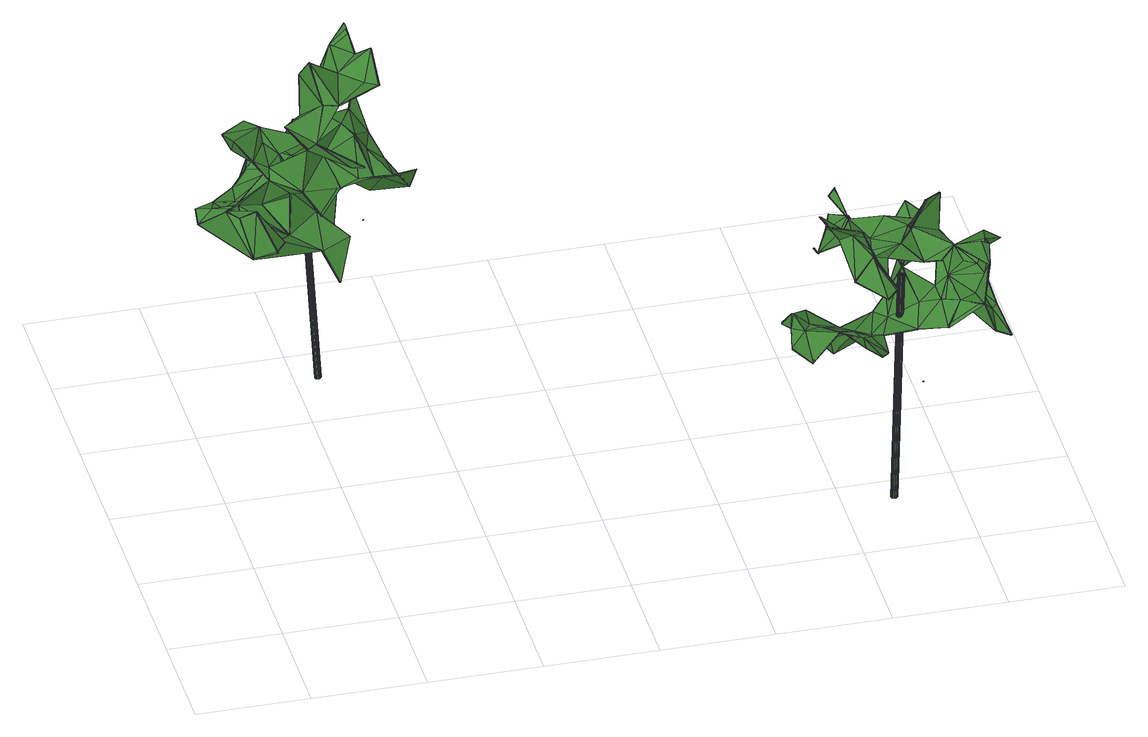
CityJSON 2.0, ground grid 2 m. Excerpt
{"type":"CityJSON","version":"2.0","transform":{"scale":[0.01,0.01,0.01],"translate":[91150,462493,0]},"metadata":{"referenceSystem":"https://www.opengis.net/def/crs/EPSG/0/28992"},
"CityObjects":{
"tree1":{"type":"SolitaryVegetationObject","attributes":{"gtid":12,"crown_width_m":3.41,"crown_median_z":4.35,"trunk_H_m":3.95,"trunk_DBH_m":0.101,"trunk_radius_m":0.0504,"trunk_base_height_m":0.4,"original_gtid":"12"},"geometry":[{"type":"Solid","lod":"3","boundaries":[[[[0,1,2]],[[3,4,5]],[[6,2,7]],[[6,7,8]],[[9,10,11]],[[11,10,1]],[[12,13,14]],[[15,16,17]],[[2,18,19]],[[20,21,22]],[[23,24,25]],[[26,27,28]],[[29,30,31]],[[29,31,32]],[[17,23,33]],[[1,0,11]],[[34,35,36]],[[37,38,39]],[[40,41,42]],[[43,44,45]],[[46,47,48]],[[9,49,10]],[[50,51,52]],[[53,51,50]],[[54,55,45]],[[56,55,54]],[[57,58,59]],[[42,41,60]],[[61,62,63]],[[17,33,64]],[[65,66,67]],[[68,69,56]],[[70,71,72]],[[45,73,54]],[[13,74,14]],[[75,76,77]],[[78,79,80]],[[81,30,82]],[[83,84,66]],[[85,72,86]],[[87,88,89]],[[87,89,90]],[[91,8,7]],[[92,93,88]],[[85,94,82]],[[95,96,19]],[[28,27,97]],[[98,97,27]],[[10,99,100]],[[14,101,102]],[[103,104,105]],[[106,107,55]],[[108,109,110]],[[22,111,4]],[[22,4,112]],[[113,6,8]],[[114,1,10]],[[114,115,1]],[[14,111,116]],[[57,117,118]],[[119,120,73]],[[121,122,46]],[[105,123,103]],[[124,31,15]],[[125,24,23]],[[125,126,24]],[[127,128,129]],[[102,101,128]],[[113,130,131]],[[129,132,127]],[[21,20,133]],[[134,83,135]],[[136,137,138]],[[139,137,136]],[[140,141,124]],[[117,59,81]],[[57,59,117]],[[114,10,133]],[[133,10,116]],[[52,142,82]],[[50,52,29]],[[102,143,3]],[[144,145,114]],[[39,38,146]],[[147,146,38]],[[50,70,53]],[[148,149,150]],[[8,130,113]],[[53,70,151]],[[152,75,77]],[[152,77,153]],[[19,18,95]],[[44,37,45]],[[23,154,88]],[[126,50,29]],[[126,70,50]],[[33,23,25]],[[45,155,156]],[[104,103,157]],[[84,134,94]],[[82,94,134]],[[122,121,109]],[[158,49,107]],[[159,54,73]],[[32,31,141]],[[29,141,126]],[[132,101,116]],[[160,30,81]],[[44,38,37]],[[4,161,112]],[[111,162,12]],[[124,64,33]],[[155,39,146]],[[37,39,155]],[[156,163,15]],[[160,156,15]],[[0,19,96]],[[85,164,72]],[[165,109,80]],[[122,109,165]],[[43,166,167]],[[168,76,75]],[[78,169,79]],[[118,170,56]],[[2,19,0]],[[171,172,78]],[[172,169,78]],[[27,41,98]],[[15,64,124]],[[15,17,64]],[[41,27,26]],[[40,98,41]],[[173,174,175]],[[109,176,80]],[[177,163,146]],[[72,71,86]],[[116,101,14]],[[126,61,178]],[[146,163,155]],[[65,67,94]],[[83,179,135]],[[13,12,162]],[[13,162,74]],[[116,111,133]],[[124,141,31]],[[85,180,94]],[[46,48,121]],[[181,121,48]],[[56,69,55]],[[177,147,97]],[[154,17,16]],[[97,182,28]],[[130,182,97]],[[149,159,120]],[[132,183,127]],[[180,85,184]],[[185,166,107]],[[167,97,147]],[[167,147,44]],[[48,47,186]],[[23,88,125]],[[14,74,162]],[[111,14,162]],[[187,188,189]],[[190,188,187]],[[82,30,29]],[[52,82,29]],[[24,141,140]],[[54,150,56]],[[3,161,4]],[[3,143,161]],[[146,147,177]],[[117,191,118]],[[84,94,67]],[[84,67,66]],[[47,122,192]],[[152,76,168]],[[151,164,82]],[[164,85,82]],[[72,164,70]],[[151,70,164]],[[154,89,88]],[[99,193,132]],[[173,193,99]],[[134,135,81]],[[44,43,167]],[[25,124,33]],[[82,134,81]],[[142,52,51]],[[142,51,53]],[[22,136,20]],[[172,174,99]],[[119,73,155]],[[154,16,163]],[[97,40,177]],[[98,40,97]],[[96,95,6]],[[80,192,122]],[[105,194,195]],[[196,188,186]],[[181,109,121]],[[17,154,23]],[[110,109,181]],[[160,31,30]],[[197,106,180]],[[115,198,199]],[[115,172,198]],[[15,163,16]],[[12,5,111]],[[34,189,86]],[[152,172,76]],[[91,7,115]],[[83,134,84]],[[197,196,106]],[[41,26,60]],[[200,201,185]],[[202,203,204]],[[110,181,48]],[[55,57,155]],[[159,73,120]],[[110,190,108]],[[48,190,110]],[[202,205,203]],[[187,205,202]],[[206,196,80]],[[80,79,206]],[[207,36,35]],[[129,128,101]],[[197,208,189]],[[209,195,194]],[[7,2,1]],[[156,166,45]],[[155,163,156]],[[35,126,178]],[[161,139,112]],[[22,112,139]],[[106,94,180]],[[196,197,189]],[[63,210,205]],[[63,205,207]],[[169,172,99]],[[18,2,6]],[[18,6,95]],[[104,157,211]],[[106,65,94]],[[125,209,194]],[[54,159,150]],[[186,47,192]],[[149,148,159]],[[150,159,148]],[[125,88,209]],[[209,88,93]],[[96,6,0]],[[20,77,145]],[[173,175,212]],[[173,212,77]],[[183,173,77]],[[129,101,132]],[[65,68,66]],[[213,214,215]],[[216,213,215]],[[42,217,40]],[[218,187,202]],[[152,153,172]],[[45,166,43]],[[102,3,5]],[[102,5,14]],[[55,156,57]],[[78,176,108]],[[109,108,176]],[[111,22,133]],[[22,21,133]],[[189,208,86]],[[206,107,196]],[[106,196,107]],[[172,171,198]],[[136,138,219]],[[131,130,220]],[[105,62,123]],[[221,168,75]],[[152,221,75]],[[132,100,99]],[[91,222,8]],[[60,26,222]],[[60,222,91]],[[117,81,135]],[[71,70,35]],[[171,223,224]],[[126,35,70]],[[66,170,179]],[[179,83,66]],[[10,100,116]],[[185,201,166]],[[6,113,11]],[[6,11,0]],[[212,153,77]],[[77,136,219]],[[120,119,118]],[[57,118,119]],[[42,60,225]],[[216,214,213]],[[206,89,154]],[[158,89,169]],[[99,10,169]],[[44,147,38]],[[61,123,62]],[[103,123,61]],[[45,55,155]],[[224,90,158]],[[158,171,224]],[[37,155,73]],[[37,73,45]],[[99,174,173]],[[158,42,225]],[[77,20,136]],[[203,205,210]],[[224,226,90]],[[211,105,104]],[[186,192,80]],[[186,80,196]],[[214,216,215]],[[221,152,168]],[[97,167,130]],[[166,130,167]],[[183,219,138]],[[185,107,165]],[[107,201,165]],[[158,217,42]],[[40,217,177]],[[11,227,131]],[[125,194,126]],[[29,32,141]],[[24,140,25]],[[25,140,124]],[[131,227,113]],[[165,80,185]],[[161,137,139]],[[80,122,185]],[[198,171,158]],[[212,175,228]],[[138,137,183]],[[77,219,183]],[[93,92,203]],[[203,92,204]],[[211,157,61]],[[115,199,91]],[[130,8,222]],[[130,222,26]],[[172,115,114]],[[12,14,5]],[[139,136,22]],[[68,106,69]],[[88,218,92]],[[122,47,46]],[[65,106,68]],[[180,184,197]],[[179,170,118]],[[149,118,56]],[[56,150,149]],[[118,149,120]],[[229,224,223]],[[211,194,105]],[[7,1,115]],[[63,62,210]],[[172,145,77]],[[144,20,145]],[[230,203,210]],[[114,145,172]],[[55,69,106]],[[122,165,200]],[[108,187,78]],[[171,78,187]],[[190,187,108]],[[132,193,183]],[[173,183,193]],[[169,89,79]],[[206,79,89]],[[156,107,166]],[[111,5,4]],[[156,55,107]],[[163,217,154]],[[163,177,217]],[[154,217,158]],[[194,211,61]],[[194,61,126]],[[60,199,225]],[[60,91,199]],[[220,107,49]],[[102,137,143]],[[77,76,172]],[[202,92,218]],[[202,204,92]],[[116,100,132]],[[183,137,128]],[[158,206,154]],[[158,107,206]],[[90,187,87]],[[223,226,229]],[[229,226,224]],[[20,144,133]],[[90,171,187]],[[128,137,102]],[[114,133,144]],[[166,220,130]],[[198,225,199]],[[183,128,127]],[[143,137,161]],[[160,59,58]],[[160,58,156]],[[57,156,58]],[[24,126,141]],[[201,49,165]],[[15,31,160]],[[220,201,107]],[[166,201,220]],[[169,49,158]],[[165,49,169]],[[90,89,158]],[[49,11,131]],[[225,198,158]],[[220,49,131]],[[63,178,61]],[[81,59,160]],[[93,230,209]],[[230,93,203]],[[218,87,187]],[[122,200,185]],[[207,205,36]],[[187,189,205]],[[35,178,63]],[[151,82,142]],[[151,142,53]],[[103,61,157]],[[210,62,231]],[[210,231,230]],[[48,186,188]],[[80,176,78]],[[90,223,171]],[[48,188,190]],[[195,209,231]],[[230,231,209]],[[105,231,62]],[[231,105,195]],[[189,188,196]],[[9,11,49]],[[90,226,223]],[[49,201,200]],[[169,200,165]],[[10,200,169]],[[49,200,10]],[[87,232,88]],[[88,232,218]],[[87,218,232]],[[113,227,11]],[[153,212,228]],[[174,228,175]],[[172,228,174]],[[172,153,228]],[[57,119,155]],[[68,56,170]],[[68,170,66]],[[207,35,63]],[[26,182,130]],[[28,182,26]],[[34,71,35]],[[34,86,71]],[[34,36,189]],[[205,189,36]],[[135,179,191]],[[135,191,117]],[[86,184,85]],[[197,184,208]],[[118,191,179]],[[86,208,184]],[[233,234,235]],[[233,235,236]],[[236,235,237]],[[236,237,238]],[[235,234,239]],[[235,239,237]],[[237,239,240]],[[237,240,238]],[[239,234,241]],[[239,241,240]],[[240,241,242]],[[240,242,238]],[[241,234,243]],[[241,243,242]],[[242,243,244]],[[242,244,238]],[[243,234,245]],[[243,245,244]],[[244,245,246]],[[244,246,238]],[[245,234,247]],[[245,247,246]],[[246,247,248]],[[246,248,238]],[[247,234,249]],[[247,249,248]],[[248,249,250]],[[248,250,238]],[[249,234,251]],[[249,251,250]],[[250,251,252]],[[250,252,238]],[[251,234,253]],[[251,253,252]],[[252,253,254]],[[252,254,238]],[[253,234,255]],[[253,255,254]],[[254,255,256]],[[254,256,238]],[[255,234,257]],[[255,257,256]],[[256,257,258]],[[256,258,238]],[[257,234,259]],[[257,259,258]],[[258,259,260]],[[258,260,238]],[[259,234,261]],[[259,261,260]],[[260,261,262]],[[260,262,238]],[[261,234,263]],[[261,263,262]],[[262,263,264]],[[262,264,238]],[[263,234,265]],[[263,265,264]],[[264,265,266]],[[264,266,238]],[[265,234,267]],[[265,267,266]],[[266,267,268]],[[266,268,238]],[[267,234,269]],[[267,269,268]],[[268,269,270]],[[268,270,238]],[[269,234,271]],[[269,271,270]],[[270,271,272]],[[270,272,238]],[[271,234,273]],[[271,273,272]],[[272,273,274]],[[272,274,238]],[[273,234,275]],[[273,275,274]],[[274,275,276]],[[274,276,238]],[[275,234,277]],[[275,277,276]],[[276,277,278]],[[276,278,238]],[[277,234,279]],[[277,279,278]],[[278,279,280]],[[278,280,238]],[[279,234,281]],[[279,281,280]],[[280,281,282]],[[280,282,238]],[[281,234,233]],[[281,233,282]],[[282,233,236]],[[282,236,238]]]]}]},
"tree2":{"type":"SolitaryVegetationObject","attributes":{"gtid":104,"crown_width_m":3.51,"crown_median_z":4.76,"trunk_H_m":4.38,"trunk_DBH_m":0.112,"trunk_radius_m":0.0559,"trunk_base_height_m":0.38,"original_gtid":"105"},"geometry":[{"type":"Solid","lod":"3","boundaries":[[[[283,284,285]],[[283,286,284]],[[287,288,289]],[[290,284,291]],[[292,285,290]],[[293,294,295]],[[296,297,298]],[[299,300,301]],[[284,302,303]],[[304,305,306]],[[307,308,309]],[[310,311,312]],[[313,314,315]],[[316,317,318]],[[319,320,321]],[[322,323,318]],[[324,325,326]],[[327,328,329]],[[330,331,332]],[[333,332,331]],[[334,335,336]],[[337,338,339]],[[336,292,290]],[[340,313,315]],[[341,342,343]],[[341,343,344]],[[322,318,317]],[[345,346,347]],[[309,308,348]],[[330,349,331]],[[350,351,352]],[[353,352,351]],[[354,355,356]],[[286,357,334]],[[340,358,359]],[[360,361,337]],[[313,361,360]],[[362,363,364]],[[365,349,366]],[[331,349,365]],[[342,367,368]],[[369,370,371]],[[372,338,373]],[[374,375,376]],[[377,315,378]],[[379,380,381]],[[382,383,384]],[[341,367,342]],[[385,301,306]],[[386,301,385]],[[387,388,389]],[[390,391,379]],[[298,391,390]],[[392,393,318]],[[375,394,376]],[[395,396,397]],[[394,375,398]],[[386,305,399]],[[400,401,402]],[[370,403,404]],[[405,314,406]],[[407,396,408]],[[395,408,396]],[[409,312,311]],[[410,392,411]],[[412,299,413]],[[356,384,414]],[[384,415,414]],[[330,287,327]],[[335,334,416]],[[417,412,418]],[[419,420,407]],[[421,419,407]],[[422,284,303]],[[419,421,399]],[[362,423,424]],[[421,316,299]],[[422,303,425]],[[425,303,426]],[[427,428,367]],[[427,350,428]],[[327,429,430]],[[423,325,324]],[[401,298,297]],[[335,292,336]],[[400,348,307]],[[307,348,308]],[[416,292,335]],[[425,426,284]],[[374,376,339]],[[297,364,401]],[[393,392,431]],[[432,433,374]],[[409,434,435]],[[419,436,420]],[[304,420,436]],[[437,324,326]],[[437,326,438]],[[286,291,284]],[[425,284,290]],[[439,371,370]],[[294,440,295]],[[441,329,442]],[[439,387,389]],[[298,390,296]],[[293,295,443]],[[444,381,380]],[[445,377,446]],[[317,407,408]],[[317,408,398]],[[385,306,305]],[[420,447,397]],[[312,448,310]],[[443,449,405]],[[291,286,334]],[[311,310,287]],[[325,362,450]],[[392,318,323]],[[415,451,452]],[[384,356,452]],[[354,453,454]],[[389,400,307]],[[446,455,445]],[[307,309,389]],[[316,413,299]],[[343,342,368]],[[318,393,373]],[[298,401,391]],[[394,456,457]],[[375,322,317]],[[341,427,367]],[[400,458,459]],[[460,360,337]],[[460,337,456]],[[410,450,362]],[[369,461,359]],[[369,359,455]],[[462,333,331]],[[359,358,445]],[[343,463,394]],[[398,344,343]],[[398,343,394]],[[333,464,314]],[[283,285,416]],[[416,285,292]],[[405,465,332]],[[466,348,459]],[[466,459,467]],[[412,456,463]],[[463,456,394]],[[330,468,311]],[[309,369,389]],[[348,369,309]],[[469,409,435]],[[430,470,366]],[[377,378,446]],[[316,318,460]],[[471,352,472]],[[375,317,398]],[[395,473,344]],[[347,444,474]],[[412,300,299]],[[321,475,434]],[[469,321,434]],[[355,452,356]],[[348,461,369]],[[305,304,476]],[[368,477,463]],[[418,463,477]],[[316,421,317]],[[317,421,407]],[[310,448,465]],[[469,468,478]],[[478,409,469]],[[468,469,434]],[[476,304,436]],[[425,285,422]],[[479,462,365]],[[462,479,480]],[[311,468,409]],[[475,481,319]],[[365,482,347]],[[328,483,289]],[[327,289,483]],[[327,483,328]],[[467,484,466]],[[451,479,382]],[[383,382,479]],[[451,415,479]],[[415,452,355]],[[395,398,408]],[[395,344,398]],[[283,357,286]],[[417,300,412]],[[458,438,467]],[[409,468,434]],[[362,485,363]],[[425,290,285]],[[343,368,463]],[[486,487,488]],[[422,285,284]],[[382,384,451]],[[355,462,414]],[[355,414,415]],[[472,489,471]],[[426,302,284]],[[377,358,340]],[[283,416,357]],[[334,357,416]],[[490,328,491]],[[387,391,388]],[[391,401,388]],[[377,445,358]],[[379,296,474]],[[375,374,322]],[[310,465,287]],[[297,362,364]],[[409,478,312]],[[320,329,321]],[[330,311,287]],[[440,449,443]],[[341,473,492]],[[344,473,341]],[[393,431,493]],[[406,491,288]],[[313,360,406]],[[449,333,314]],[[485,424,437]],[[362,424,485]],[[386,399,421]],[[471,489,418]],[[417,418,489]],[[378,494,446]],[[437,424,324]],[[369,371,439]],[[297,296,495]],[[431,370,493]],[[297,495,362]],[[328,444,347]],[[347,482,328]],[[384,452,451]],[[454,496,354]],[[489,301,300]],[[443,405,293]],[[457,456,337]],[[352,471,350]],[[290,291,336]],[[334,336,291]],[[362,495,403]],[[463,418,412]],[[366,349,330]],[[395,497,473]],[[384,479,415]],[[287,289,327]],[[326,450,467]],[[392,323,433]],[[400,402,458]],[[405,449,314]],[[333,449,332]],[[440,332,449]],[[441,470,430]],[[356,381,354]],[[320,319,481]],[[400,459,348]],[[341,492,427]],[[367,498,368]],[[477,368,498]],[[367,428,498]],[[455,453,369]],[[369,453,370]],[[427,492,499]],[[350,498,428]],[[471,498,350]],[[471,477,498]],[[471,418,477]],[[295,440,443]],[[363,402,364]],[[304,306,420]],[[325,423,362]],[[434,475,435]],[[360,373,338]],[[360,460,373]],[[392,410,431]],[[353,472,352]],[[474,296,345]],[[423,324,424]],[[447,306,489]],[[447,489,472]],[[445,455,359]],[[444,328,490]],[[327,366,330]],[[327,430,366]],[[330,312,478]],[[330,448,312]],[[394,457,376]],[[488,487,500]],[[420,306,447]],[[441,481,321]],[[305,386,385]],[[444,380,474]],[[393,370,372]],[[361,359,338]],[[404,495,387]],[[346,345,390]],[[299,386,421]],[[473,501,492]],[[502,351,499]],[[330,465,448]],[[332,465,330]],[[399,476,436]],[[305,476,399]],[[503,504,360]],[[360,504,406]],[[435,475,469]],[[319,469,475]],[[468,330,478]],[[466,461,348]],[[487,486,500]],[[331,365,462]],[[488,500,486]],[[296,390,345]],[[482,329,328]],[[379,391,505]],[[359,461,466]],[[359,466,506]],[[467,459,458]],[[489,300,417]],[[479,384,480]],[[480,384,383]],[[501,353,502]],[[414,390,381]],[[414,381,356]],[[414,346,390]],[[414,480,346]],[[381,444,503]],[[381,503,338]],[[479,365,507]],[[365,480,507]],[[405,406,288]],[[479,507,383]],[[507,480,383]],[[340,315,377]],[[378,315,454]],[[454,315,314]],[[447,497,397]],[[354,508,355]],[[403,370,431]],[[464,508,496]],[[462,508,464]],[[505,391,387]],[[403,495,404]],[[432,509,484]],[[509,506,484]],[[337,361,338]],[[426,303,302]],[[374,339,432]],[[432,339,506]],[[379,495,296]],[[400,389,388]],[[406,504,503]],[[397,497,395]],[[439,370,404]],[[439,389,369]],[[400,388,401]],[[319,321,469]],[[366,482,365]],[[431,410,362]],[[345,347,474]],[[365,346,480]],[[347,346,365]],[[362,403,431]],[[337,339,376]],[[506,339,338]],[[340,361,313]],[[379,474,380]],[[411,450,410]],[[393,493,370]],[[313,406,314]],[[437,438,510]],[[466,484,506]],[[404,387,439]],[[505,495,379]],[[510,458,402]],[[314,464,496]],[[314,496,454]],[[462,480,414]],[[338,372,506]],[[454,494,378]],[[454,455,494]],[[455,446,494]],[[299,301,386]],[[326,467,438]],[[509,432,511]],[[506,509,511]],[[432,506,511]],[[390,379,381]],[[442,329,320]],[[457,337,376]],[[496,508,354]],[[366,329,482]],[[321,329,366]],[[366,441,321]],[[321,481,475]],[[510,402,363]],[[364,402,401]],[[399,436,419]],[[510,438,458]],[[363,485,510]],[[485,437,510]],[[287,465,288]],[[405,288,465]],[[405,512,293]],[[328,289,288]],[[444,490,503]],[[338,503,360]],[[332,512,405]],[[462,464,333]],[[406,503,490]],[[467,433,432]],[[361,340,359]],[[326,325,450]],[[366,470,441]],[[359,506,372]],[[502,353,351]],[[411,433,450]],[[392,433,411]],[[467,450,433]],[[462,355,508]],[[406,490,491]],[[322,374,323]],[[433,323,374]],[[420,397,396]],[[420,396,407]],[[353,501,472]],[[350,499,351]],[[427,499,350]],[[432,484,467]],[[501,502,492]],[[454,453,455]],[[381,453,354]],[[502,499,492]],[[359,453,338]],[[338,453,381]],[[372,370,453]],[[372,453,359]],[[293,512,294]],[[329,429,327]],[[429,329,441]],[[442,481,441]],[[442,320,481]],[[430,429,441]],[[505,387,495]],[[456,412,413]],[[456,413,460]],[[316,460,413]],[[306,301,489]],[[328,288,491]],[[332,440,512]],[[294,512,440]],[[372,373,393]],[[318,373,460]],[[501,473,497]],[[501,497,472]],[[447,472,497]],[[513,514,515]],[[513,515,516]],[[516,515,517]],[[516,517,518]],[[515,514,519]],[[515,519,517]],[[517,519,520]],[[517,520,518]],[[519,514,521]],[[519,521,520]],[[520,521,522]],[[520,522,518]],[[521,514,523]],[[521,523,522]],[[522,523,524]],[[522,524,518]],[[523,514,525]],[[523,525,524]],[[524,525,526]],[[524,526,518]],[[525,514,527]],[[525,527,526]],[[526,527,528]],[[526,528,518]],[[527,514,529]],[[527,529,528]],[[528,529,530]],[[528,530,518]],[[529,514,531]],[[529,531,530]],[[530,531,532]],[[530,532,518]],[[531,514,533]],[[531,533,532]],[[532,533,534]],[[532,534,518]],[[533,514,535]],[[533,535,534]],[[534,535,536]],[[534,536,518]],[[535,514,537]],[[535,537,536]],[[536,537,538]],[[536,538,518]],[[537,514,539]],[[537,539,538]],[[538,539,540]],[[538,540,518]],[[539,514,541]],[[539,541,540]],[[540,541,542]],[[540,542,518]],[[541,514,543]],[[541,543,542]],[[542,543,544]],[[542,544,518]],[[543,514,545]],[[543,545,544]],[[544,545,546]],[[544,546,518]],[[545,514,547]],[[545,547,546]],[[546,547,548]],[[546,548,518]],[[547,514,549]],[[547,549,548]],[[548,549,550]],[[548,550,518]],[[549,514,551]],[[549,551,550]],[[550,551,552]],[[550,552,518]],[[551,514,553]],[[551,553,552]],[[552,553,554]],[[552,554,518]],[[553,514,555]],[[553,555,554]],[[554,555,556]],[[554,556,518]],[[555,514,557]],[[555,557,556]],[[556,557,558]],[[556,558,518]],[[557,514,559]],[[557,559,558]],[[558,559,560]],[[558,560,518]],[[559,514,561]],[[559,561,560]],[[560,561,562]],[[560,562,518]],[[561,514,513]],[[561,513,562]],[[562,513,516]],[[562,516,518]]]]}]}
},
"vertices":[
[316,798,563],[301,763,547],[316,797,564],[331,726,689],[332,726,688],[311,758,659],[317,798,563],[303,763,546],[333,753,502],[278,721,548],[257,737,559],[301,763,545],[310,812,676],[308,817,682],[275,790,663],[263,720,304],[234,721,378],[287,690,340],[337,846,560],[322,864,569],[235,664,630],[274,727,645],[313,699,639],[234,664,336],[234,665,335],[258,648,279],[360,687,455],[403,702,448],[404,703,448],[175,721,298],[160,757,356],[176,722,299],[176,721,297],[260,648,279],[96,718,408],[72,684,428],[72,685,429],[345,864,362],[345,831,397],[344,864,361],[348,711,435],[360,687,453],[325,684,457],[316,821,404],[346,831,398],[289,838,414],[113,831,484],[113,829,483],[104,781,484],[247,715,494],[92,752,384],[130,770,380],[158,756,356],[86,759,380],[270,890,399],[222,838,416],[207,870,417],[222,838,414],[216,766,392],[189,820,403],[326,684,458],[103,618,371],[112,639,450],[90,663,425],[264,718,304],[150,864,384],[164,900,394],[149,869,379],[182,875,415],[201,857,415],[39,745,367],[38,745,368],[38,764,387],[271,890,398],[307,818,683],[286,590,546],[273,621,526],[220,652,562],[156,730,474],[186,699,440],[183,766,473],[162,805,360],[97,820,353],[149,899,343],[147,899,343],[76,794,375],[66,758,387],[185,699,438],[180,680,366],[187,699,439],[201,673,452],[299,707,532],[179,681,365],[150,629,394],[121,843,365],[338,846,559],[336,846,559],[403,748,384],[374,705,439],[206,715,579],[207,715,580],[248,733,647],[274,727,647],[131,568,411],[132,567,411],[133,573,412],[188,820,404],[246,767,411],[128,723,495],[154,786,519],[97,733,534],[313,758,657],[334,676,646],[332,754,501],[257,735,560],[278,719,550],[252,763,638],[201,857,413],[207,870,415],[270,889,398],[270,891,397],[131,803,524],[170,818,492],[132,573,411],[262,719,304],[150,628,393],[103,618,369],[219,705,690],[221,705,690],[220,705,691],[359,745,450],[324,734,483],[210,737,648],[272,736,639],[122,843,363],[151,869,379],[256,647,635],[256,647,637],[256,645,636],[332,676,645],[227,701,338],[176,720,298],[114,796,368],[313,698,641],[248,733,645],[207,714,580],[316,821,402],[356,786,396],[248,934,423],[248,933,422],[248,932,424],[76,794,373],[272,620,526],[219,652,561],[235,719,379],[289,838,412],[246,767,409],[132,568,410],[270,690,440],[249,933,423],[216,765,390],[332,676,647],[309,812,676],[288,778,410],[75,795,374],[246,782,483],[288,778,412],[359,787,414],[274,620,526],[245,715,494],[182,876,414],[201,674,454],[209,676,535],[173,688,580],[174,689,578],[196,624,573],[157,776,494],[335,748,387],[91,664,424],[165,899,394],[114,796,370],[84,765,529],[374,706,441],[233,664,630],[86,760,382],[247,784,483],[156,777,492],[152,711,461],[155,730,472],[100,724,411],[126,722,494],[182,875,413],[170,817,491],[206,714,581],[156,615,397],[156,615,398],[169,766,422],[130,770,382],[246,713,494],[297,705,532],[247,783,484],[248,783,483],[102,723,410],[92,664,425],[97,718,407],[73,684,429],[220,740,408],[71,684,429],[92,754,385],[151,628,394],[111,639,452],[133,573,410],[198,624,573],[288,607,426],[289,609,427],[289,608,425],[290,608,426],[294,722,429],[148,744,391],[234,663,630],[294,721,431],[286,588,545],[325,733,484],[216,601,451],[217,602,450],[300,686,457],[215,602,450],[331,753,501],[197,624,572],[216,601,449],[113,640,451],[113,639,451],[219,740,406],[245,725,40],[240,725,40],[245,726,40],[221,736,436],[221,737,436],[216,736,435],[244,727,40],[221,738,436],[244,728,40],[220,740,436],[243,729,40],[219,740,435],[241,730,40],[218,741,435],[240,730,40],[217,741,435],[239,730,40],[215,741,435],[238,729,40],[214,740,435],[237,729,40],[213,740,435],[236,728,40],[212,739,435],[235,727,40],[212,737,435],[235,725,40],[211,736,435],[235,724,40],[212,735,435],[236,723,40],[212,734,435],[236,722,40],[213,733,435],[237,721,40],[214,732,435],[239,720,40],[215,731,436],[240,720,40],[216,731,436],[241,720,40],[218,731,436],[242,721,40],[219,732,436],[243,721,40],[220,732,436],[244,722,40],[221,733,436],[245,724,40],[221,735,436],
[1059,283,477],[985,256,477],[1034,309,473],[1034,309,475],[999,167,560],[1056,182,542],[1049,148,541],[1015,328,472],[1016,328,473],[1031,342,465],[1007,277,575],[1021,287,584],[1021,288,583],[1187,126,546],[1241,100,514],[1236,138,539],[1038,98,404],[1011,105,412],[1015,71,423],[970,228,509],[971,228,508],[1013,36,425],[1013,35,427],[982,50,448],[1295,240,469],[1294,240,468],[1271,262,474],[969,185,599],[977,147,601],[978,148,602],[1116,219,487],[1082,226,541],[1125,232,489],[1064,121,388],[1064,121,386],[1124,125,388],[1071,45,528],[1072,46,528],[1071,47,528],[1124,125,386],[1125,125,387],[1268,58,395],[1241,58,409],[1245,100,425],[1013,113,509],[1075,139,529],[1061,74,492],[1021,161,569],[1056,182,544],[1031,232,555],[1089,220,560],[1058,343,484],[1030,368,476],[1029,367,476],[1088,204,411],[1113,186,475],[1133,160,419],[1125,232,487],[946,223,359],[946,224,360],[1003,180,373],[988,163,335],[1163,118,525],[1134,123,524],[1134,122,522],[1247,238,446],[1049,148,543],[909,139,414],[902,101,398],[902,101,400],[935,89,372],[1153,208,550],[1175,182,618],[1176,182,617],[1059,284,479],[1148,248,498],[1181,220,489],[1111,186,476],[1117,219,486],[1223,62,463],[1232,127,449],[1242,101,514],[1097,135,558],[1050,133,540],[907,197,389],[953,216,394],[1208,215,485],[1187,168,458],[1219,194,465],[1163,164,444],[1134,158,419],[1135,159,419],[1083,168,389],[1089,205,411],[1116,278,499],[1116,278,501],[1187,127,545],[1163,119,524],[1177,194,534],[1138,129,642],[1107,108,600],[1147,155,624],[982,50,450],[1017,71,422],[1249,140,529],[1249,141,530],[1258,200,499],[1187,127,547],[1236,139,538],[1166,83,412],[1165,128,440],[1061,186,391],[1017,133,394],[1038,98,402],[1011,105,410],[1045,160,365],[1038,22,413],[1259,200,498],[1250,140,530],[1246,150,463],[1221,115,451],[1245,151,464],[1031,232,553],[1082,224,541],[1059,71,385],[1044,127,386],[1023,106,613],[1167,81,412],[1167,82,411],[1017,133,396],[1044,127,388],[1122,178,562],[1145,156,624],[1068,336,469],[988,119,409],[962,149,402],[1059,69,385],[1016,71,421],[1060,70,386],[985,255,476],[1241,57,410],[1242,58,411],[984,257,476],[969,228,508],[907,196,387],[920,177,418],[1013,112,508],[1012,112,509],[1191,103,450],[1174,192,409],[1172,126,438],[1035,49,587],[1036,48,588],[1038,21,412],[1270,58,396],[1257,112,425],[1238,174,469],[1021,287,582],[1060,73,492],[1061,73,491],[1008,277,574],[1134,124,523],[1172,283,509],[1144,296,532],[986,113,409],[971,184,600],[1031,233,554],[1191,103,448],[1138,130,643],[1146,156,625],[1181,218,490],[1148,248,500],[1172,277,514],[1061,186,393],[1088,206,411],[1247,151,463],[1238,174,467],[1083,168,391],[1208,215,483],[1120,178,563],[1003,180,374],[1090,221,559],[1000,168,561],[1219,194,463],[1216,145,431],[1023,106,611],[1037,49,587],[1014,112,509],[930,124,416],[935,89,373],[981,156,372],[1163,118,523],[1036,48,586],[1038,20,413],[947,164,401],[1024,107,612],[1107,110,600],[1098,136,558],[1071,46,527],[1075,138,530],[1050,134,539],[1175,193,409],[1246,100,426],[1113,42,337],[1113,42,339],[1113,41,338],[986,113,411],[1121,178,561],[1057,182,543],[947,164,399],[1172,126,440],[1144,294,532],[1240,102,514],[1147,206,546],[988,119,407],[922,177,418],[910,139,413],[1112,42,338],[962,149,400],[930,125,414],[1147,204,545],[1118,218,487],[1235,138,537],[1174,194,409],[1106,109,600],[1151,208,551],[1181,206,397],[1256,112,427],[1180,207,396],[1008,276,576],[1096,152,38],[1090,152,38],[1095,154,38],[1110,164,475],[1110,165,475],[1105,164,476],[1095,155,38],[1110,167,475],[1094,156,38],[1109,168,475],[1093,157,38],[1107,169,475],[1091,157,38],[1106,169,475],[1090,158,38],[1105,169,476],[1088,157,38],[1103,169,476],[1087,157,38],[1102,168,476],[1086,156,38],[1101,167,476],[1085,155,38],[1100,166,476],[1085,153,38],[1099,165,476],[1084,152,38],[1099,164,476],[1085,150,38],[1099,162,476],[1085,149,38],[1100,161,476],[1086,148,38],[1101,160,476],[1087,147,38],[1102,159,476],[1089,147,38],[1104,158,476],[1090,146,38],[1105,158,476],[1092,147,38],[1106,158,476],[1093,147,38],[1108,159,476],[1094,148,38],[1109,160,476],[1095,149,38],[1110,161,476],[1095,151,38],[1110,162,476]
]}
